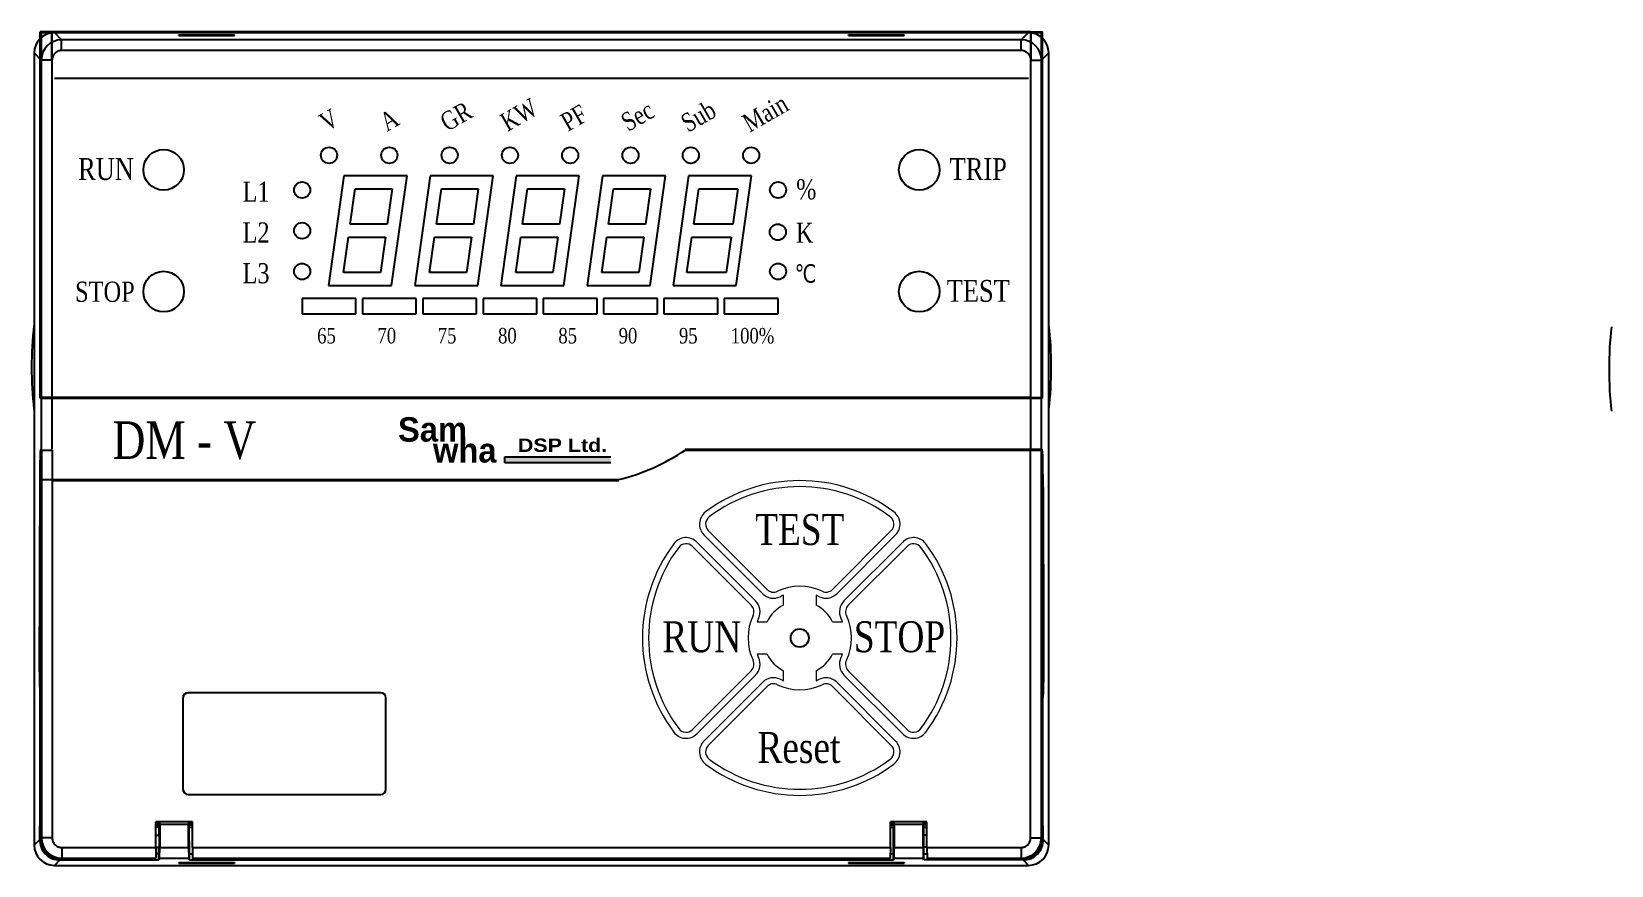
# Model space of a CAD drawing. Header units: millimetres. Extents: x 54 to 1685, y 68 to 1015.
# Drawn here: x 1108.8 to 1264.5, y 231 to 313.1 of the extents above; entities that cross this region are included whole.
import ezdxf
from ezdxf.enums import TextEntityAlignment as Align

# ---------------------------------------------------------------- set-up
doc = ezdxf.new("R2010")
doc.units = ezdxf.units.MM
doc.layers.add('02___PRT_ALL_AXES', color=7, linetype='Continuous')
doc.layers.add('40', color=7, linetype='Continuous')
doc.styles.add('SS', font='batang.ttc', dxfattribs={"width": 0.8})
doc.styles.get("Standard").update_dxf_attribs({"font": 'BareunDotumPro1.ttf'})

msp = doc.modelspace()

# ---------------------------------------------------------------- hatches: boundary and pattern name
msp.add_hatch(color=5).paths.add_polyline_path([(1155.465, 270.659), (1155.465, 271.253), (1165.903, 271.253), (1165.903, 270.659)])

# ---------------------------------------------------------------- linework, layer by layer
at = {"color": 7, "linetype": 'Continuous'}
for p, q in [((1109.773, 313.105), (1109.668, 313.087)), ((1109.668, 277.027), (1109.668, 313.087)), ((1109.668, 313.087), (1124.226, 313.087)), ((1109.668, 313.037), (1109.773, 313.02)), ((1109.668, 313.037), (1124.315, 313.037)), ((1110.825, 313.114), (1109.773, 313.105)), ((1109.773, 310.306), (1109.773, 313.105)), ((1109.773, 313.02), (1109.773, 277.095)), ((1110.825, 313.011), (1109.773, 313.02)), ((1110.825, 310.306), (1110.825, 313.114)), ((1110.825, 313.114), (1207.305, 313.114)), ((1110.825, 313.011), (1110.825, 277.104)), ((1110.825, 313.011), (1207.305, 313.011)), ((1111.77, 312.304), (1111.063, 313.011)), ((1207.068, 313.011), (1111.063, 313.011)), ((1124.226, 313.087), (1124.24, 313.095)), ((1124.226, 313.087), (1124.226, 313.037)), ((1124.24, 313.095), (1127.89, 313.095)), ((1124.315, 313.087), (1124.315, 313.037)), ((1124.329, 313.087), (1124.329, 313.03)), ((1124.329, 313.03), (1127.801, 313.03)), ((1127.801, 313.03), (1127.801, 313.087)), ((1127.815, 313.037), (1127.815, 313.087)), ((1127.815, 313.037), (1157.315, 313.037)), ((1127.905, 313.087), (1127.89, 313.095)), ((1127.905, 313.087), (1127.905, 313.037)), ((1127.905, 313.087), (1157.226, 313.087)), ((1160.815, 313.037), (1190.315, 313.037)), ((1160.905, 313.087), (1190.226, 313.087)), ((1190.226, 313.087), (1190.24, 313.095)), ((1190.226, 313.087), (1190.226, 313.037)), ((1190.24, 313.095), (1193.89, 313.095)), ((1190.315, 313.087), (1190.315, 313.037)), ((1190.329, 313.087), (1190.329, 313.03)), ((1190.329, 313.03), (1193.801, 313.03)), ((1193.815, 313.037), (1208.463, 313.037)), ((1193.905, 313.087), (1208.463, 313.087)), ((1206.361, 312.304), (1207.068, 313.011)), ((1207.305, 313.114), (1208.358, 313.105)), ((1207.305, 313.114), (1207.305, 310.306)), ((1207.305, 313.011), (1208.358, 313.02)), ((1207.305, 277.104), (1207.305, 313.011)), ((1208.358, 313.105), (1208.463, 313.087)), ((1208.358, 313.105), (1208.358, 310.306)), ((1208.463, 313.037), (1208.358, 313.02)), ((1208.358, 277.095), (1208.358, 313.02)), ((1208.463, 277.027), (1208.463, 313.087)), ((1111.77, 311.251), (1111.77, 312.304)), ((1206.361, 312.304), (1111.77, 312.304)), ((1123.315, 312.739), (1123.315, 312.804)), ((1123.315, 312.804), (1128.815, 312.804)), ((1123.315, 312.739), (1128.815, 312.739)), ((1128.815, 312.739), (1128.815, 312.804)), ((1189.315, 312.739), (1189.315, 312.804)), ((1189.315, 312.804), (1194.815, 312.804)), ((1189.315, 312.739), (1194.815, 312.739)), ((1194.815, 312.739), (1194.815, 312.804)), ((1206.361, 311.251), (1206.361, 312.304)), ((1109.065, 311.014), (1109.065, 233.005)), ((1109.773, 310.306), (1109.065, 311.014)), ((1110.825, 310.306), (1109.773, 310.306)), ((1206.361, 311.251), (1111.77, 311.251)), ((1207.305, 310.306), (1208.358, 310.306)), ((1208.358, 310.306), (1209.065, 311.014)), ((1209.065, 233.005), (1209.065, 311.014)), ((1207.068, 308.511), (1111.063, 308.511)), ((1109.668, 277.077), (1109.773, 277.095)), ((1109.668, 277.077), (1127.565, 277.077)), ((1109.773, 277.01), (1109.668, 277.027)), ((1109.668, 277.027), (1127.49, 277.027)), ((1110.825, 277.104), (1109.773, 277.095)), ((1109.773, 277.01), (1109.773, 272.007)), ((1110.825, 277.001), (1109.773, 277.01)), ((1110.825, 277.104), (1207.305, 277.104)), ((1110.825, 277.001), (1110.825, 272.007)), ((1110.825, 277.001), (1207.305, 277.001)), ((1190.565, 277.077), (1208.463, 277.077)), ((1190.641, 277.027), (1208.463, 277.027)), ((1207.305, 277.104), (1208.358, 277.095)), ((1207.305, 277.001), (1208.358, 277.01)), ((1207.305, 272.007), (1207.305, 277.001)), ((1208.463, 277.077), (1208.358, 277.095)), ((1208.358, 277.01), (1208.463, 277.027)), ((1208.358, 272.007), (1208.358, 277.01)), ((1109.748, 271.875), (1109.794, 271.89)), ((1109.794, 271.89), (1110.846, 271.907)), ((1109.794, 271.89), (1109.794, 233.712)), ((1110.846, 271.907), (1110.846, 233.712)), ((1173.237, 272.007), (1208.4, 272.007)), ((1173.237, 271.907), (1207.285, 271.907)), ((1206.412, 271.907), (1206.412, 272.007)), ((1206.712, 271.907), (1206.712, 271.981)), ((1207.285, 271.907), (1208.337, 271.89)), ((1207.285, 233.712), (1207.285, 271.907)), ((1208.383, 271.875), (1208.337, 271.89)), ((1208.337, 233.712), (1208.337, 271.89)), ((1109.647, 269.507), (1109.647, 270.907)), ((1109.647, 270.907), (1109.671, 270.907)), ((1109.671, 270.875), (1109.671, 233.589)), ((1208.46, 270.907), (1208.484, 270.907)), ((1208.46, 233.589), (1208.46, 270.875)), ((1208.484, 269.507), (1208.484, 270.907)), ((1109.731, 269.007), (1166.696, 269.007)), ((1110.846, 268.907), (1166.696, 268.907)), ((1124.228, 248.002), (1124.234, 247.997)), ((1143.239, 248.002), (1124.228, 248.002)), ((1143.234, 247.997), (1124.234, 247.997)), ((1143.239, 248.002), (1143.234, 247.997)), ((1109.647, 235), (1109.647, 247.507)), ((1123.729, 247.502), (1123.734, 247.497)), ((1123.729, 247.502), (1123.729, 238.491)), ((1123.734, 247.497), (1123.734, 238.496)), ((1143.739, 247.502), (1143.734, 247.497)), ((1143.734, 238.496), (1143.734, 247.497)), ((1143.739, 238.491), (1143.739, 247.502)), ((1208.484, 235), (1208.484, 247.507)), ((1123.729, 238.491), (1123.734, 238.496)), ((1143.739, 238.491), (1143.734, 238.496)), ((1124.228, 237.991), (1124.234, 237.997)), ((1124.228, 237.991), (1143.239, 237.991)), ((1124.234, 237.997), (1143.234, 237.997)), ((1143.239, 237.991), (1143.234, 237.997)), ((1121.065, 232.767), (1121.065, 235.294)), ((1124.665, 235.294), (1121.065, 235.294)), ((1121.065, 235.14), (1121.406, 235.14)), ((1121.383, 235.094), (1121.406, 235.14)), ((1121.411, 235.294), (1121.411, 235.049)), ((1124.32, 235.049), (1124.32, 235.294)), ((1124.348, 235.094), (1124.325, 235.14)), ((1124.325, 235.14), (1124.665, 235.14)), ((1124.665, 232.767), (1124.665, 235.294)), ((1197.065, 235.294), (1193.465, 235.294)), ((1193.465, 232.767), (1193.465, 235.294)), ((1193.465, 235.14), (1193.806, 235.14)), ((1193.783, 235.094), (1193.806, 235.14)), ((1193.811, 235.294), (1193.811, 235.049)), ((1196.72, 235.049), (1196.72, 235.294)), ((1196.725, 235.14), (1197.065, 235.14)), ((1196.748, 235.094), (1196.725, 235.14)), ((1197.065, 232.767), (1197.065, 235.294)), ((1109.612, 233.552), (1109.628, 234.758)), ((1109.628, 234.758), (1109.647, 235)), ((1109.671, 234.758), (1109.628, 234.758)), ((1109.647, 235), (1109.671, 235)), ((1109.794, 233.712), (1109.671, 233.589)), ((1110.846, 233.712), (1109.794, 233.712)), ((1121.383, 235.094), (1121.065, 235.094)), ((1121.065, 235), (1121.383, 235)), ((1121.376, 234.758), (1121.065, 234.758)), ((1121.065, 233.994), (1121.411, 233.994)), ((1121.373, 233.994), (1121.376, 234.758)), ((1121.376, 234.758), (1121.383, 235)), ((1121.383, 235), (1121.383, 235.094)), ((1121.411, 235.049), (1121.442, 235.017)), ((1124.32, 235.049), (1121.411, 235.049)), ((1121.442, 235.017), (1121.442, 232.767)), ((1124.289, 235.017), (1121.442, 235.017)), ((1124.32, 235.049), (1124.289, 235.017)), ((1124.289, 232.767), (1124.289, 235.017)), ((1124.348, 235.094), (1124.348, 235)), ((1124.665, 235.094), (1124.348, 235.094)), ((1124.354, 234.758), (1124.348, 235)), ((1124.348, 235), (1124.665, 235)), ((1124.365, 232.147), (1124.354, 234.758)), ((1124.354, 234.758), (1124.665, 234.758)), ((1193.783, 235.094), (1193.465, 235.094)), ((1193.465, 235), (1193.783, 235)), ((1193.465, 234.758), (1193.776, 234.758)), ((1193.765, 232.147), (1193.776, 234.758)), ((1193.776, 234.758), (1193.783, 235)), ((1193.783, 235), (1193.783, 235.094)), ((1196.72, 235.049), (1193.811, 235.049)), ((1193.811, 235.049), (1193.842, 235.017)), ((1196.689, 235.017), (1193.842, 235.017)), ((1193.842, 235.017), (1193.842, 232.767)), ((1196.72, 235.049), (1196.689, 235.017)), ((1196.689, 232.767), (1196.689, 235.017)), ((1197.065, 233.994), (1196.72, 233.994)), ((1197.065, 235.094), (1196.748, 235.094)), ((1196.748, 235.094), (1196.748, 235)), ((1197.065, 235), (1196.748, 235)), ((1196.754, 234.758), (1196.748, 235)), ((1196.754, 234.758), (1197.065, 234.758)), ((1196.758, 233.994), (1196.754, 234.758)), ((1207.285, 233.712), (1208.337, 233.712)), ((1208.337, 233.712), (1208.46, 233.589)), ((1208.484, 235), (1208.46, 235)), ((1208.46, 234.758), (1208.503, 234.758)), ((1208.503, 234.758), (1208.484, 235)), ((1208.518, 233.552), (1208.503, 234.758)), ((1109.612, 233.552), (1109.065, 233.005)), ((1110.33, 232.147), (1110.154, 232.147)), ((1111.791, 232.767), (1111.791, 231.715)), ((1111.791, 232.767), (1121.065, 232.767)), ((1121.065, 232.767), (1121.048, 231.715)), ((1121.365, 232.147), (1121.055, 232.147)), ((1121.065, 232.794), (1121.411, 232.794)), ((1121.365, 232.147), (1121.368, 232.794)), ((1121.365, 231.537), (1121.365, 232.147)), ((1121.425, 231.715), (1121.442, 232.767)), ((1121.442, 232.767), (1124.289, 232.767)), ((1124.289, 232.767), (1124.306, 231.715)), ((1124.365, 232.147), (1124.676, 232.147)), ((1124.365, 231.537), (1124.365, 232.147)), ((1124.665, 232.767), (1193.465, 232.767)), ((1124.665, 232.767), (1124.683, 231.715)), ((1193.465, 232.767), (1193.448, 231.715)), ((1193.455, 232.147), (1193.765, 232.147)), ((1193.765, 231.537), (1193.765, 232.147)), ((1193.825, 231.715), (1193.842, 232.767)), ((1193.842, 232.767), (1196.689, 232.767)), ((1196.689, 232.767), (1196.706, 231.715)), ((1197.065, 232.794), (1196.72, 232.794)), ((1196.765, 232.147), (1196.763, 232.794)), ((1196.765, 232.147), (1197.076, 232.147)), ((1196.765, 231.537), (1196.765, 232.147)), ((1197.065, 232.767), (1206.34, 232.767)), ((1197.065, 232.767), (1197.083, 231.715)), ((1206.34, 232.767), (1206.34, 231.715)), ((1207.801, 232.147), (1207.976, 232.147)), ((1208.518, 233.552), (1209.065, 233.005)), ((1111.592, 231.537), (1111.063, 231.007)), ((1111.063, 231.007), (1207.068, 231.007)), ((1111.592, 231.537), (1121.365, 231.537)), ((1111.656, 231.672), (1111.751, 231.675)), ((1111.791, 231.715), (1111.751, 231.675)), ((1111.751, 231.675), (1121.034, 231.675)), ((1111.751, 231.672), (1121.033, 231.672)), ((1111.791, 231.715), (1121.048, 231.715)), ((1121.034, 231.675), (1121.033, 231.673)), ((1121.034, 231.675), (1121.048, 231.715)), ((1121.425, 231.715), (1121.365, 231.537)), ((1121.425, 231.715), (1124.306, 231.715)), ((1123.315, 231.28), (1128.815, 231.28)), ((1123.315, 231.28), (1123.315, 231.214)), ((1123.315, 231.214), (1128.815, 231.214)), ((1124.365, 231.537), (1124.306, 231.715)), ((1124.365, 231.537), (1193.765, 231.537)), ((1124.696, 231.675), (1124.683, 231.715)), ((1124.683, 231.715), (1193.448, 231.715)), ((1124.696, 231.675), (1124.698, 231.673)), ((1124.696, 231.675), (1193.434, 231.675)), ((1124.698, 231.672), (1193.433, 231.672)), ((1128.815, 231.28), (1128.815, 231.214)), ((1189.315, 231.28), (1194.815, 231.28)), ((1189.315, 231.28), (1189.315, 231.214)), ((1189.315, 231.214), (1194.815, 231.214)), ((1193.434, 231.675), (1193.433, 231.673)), ((1193.448, 231.715), (1193.434, 231.675)), ((1193.825, 231.715), (1193.765, 231.537)), ((1193.825, 231.715), (1196.706, 231.715)), ((1194.815, 231.28), (1194.815, 231.214)), ((1196.765, 231.537), (1196.706, 231.715)), ((1206.539, 231.537), (1196.765, 231.537)), ((1197.083, 231.715), (1206.34, 231.715)), ((1197.083, 231.715), (1197.096, 231.675)), ((1197.096, 231.675), (1206.38, 231.675)), ((1197.096, 231.675), (1197.098, 231.673)), ((1197.098, 231.672), (1206.38, 231.672)), ((1206.34, 231.715), (1206.38, 231.675)), ((1206.38, 231.675), (1206.475, 231.672)), ((1206.539, 231.537), (1207.068, 231.007))]:
    msp.add_line(p, q, dxfattribs=at)
at = {"color": 5}
for p, q in [((1155.465, 271.253), (1165.903, 271.253)), ((1155.465, 270.659), (1155.465, 271.253)), ((1165.903, 270.659), (1155.465, 270.659))]:
    msp.add_line(p, q, dxfattribs=at)
at = {"color": 7, "linetype": 'Continuous', "lineweight": 15}
for p, q in [((1180.881, 257.755), (1175.083, 263.553)), ((1181.306, 258.18), (1175.508, 263.978)), ((1193.548, 263.978), (1187.75, 258.18)), ((1193.972, 263.553), (1188.174, 257.755)), ((1173.952, 262.422), (1179.75, 256.624)), ((1174.376, 262.846), (1180.174, 257.048)), ((1188.881, 257.048), (1194.679, 262.846)), ((1189.306, 256.624), (1195.104, 262.422)), ((1182.928, 256.627), (1182.928, 257.608)), ((1186.128, 257.608), (1186.128, 256.627)), ((1180.322, 255.002), (1181.303, 255.002)), ((1187.753, 255.002), (1188.734, 255.002)), ((1181.303, 251.802), (1180.322, 251.802)), ((1188.734, 251.802), (1187.753, 251.802)), ((1179.75, 250.18), (1173.952, 244.382)), ((1180.174, 249.755), (1174.376, 243.957)), ((1182.928, 249.196), (1182.928, 250.177)), ((1186.128, 250.177), (1186.128, 249.196)), ((1194.679, 243.957), (1188.881, 249.755)), ((1195.104, 244.382), (1189.306, 250.18)), ((1175.083, 243.25), (1180.881, 249.048)), ((1175.508, 242.826), (1181.306, 248.624)), ((1187.75, 248.624), (1193.548, 242.826)), ((1188.174, 249.048), (1193.972, 243.25))]:
    msp.add_line(p, q, dxfattribs=at)
at = {"color": 1}
for centre, radius in [((1121.83, 299.508), 2), ((1196.301, 287.508), 2), ((1184.528, 253.402), 0.894)]:
    msp.add_circle(centre, radius, dxfattribs=at)
at = {"color": 3}
msp.add_circle((1196.301, 299.508), 2, dxfattribs=at)
at = {"color": 30}
msp.add_circle((1121.83, 287.508), 2, dxfattribs=at)
at = {"color": 7, "linetype": 'Continuous'}
for centre, radius, start, end in [((1111.773, 310.303), 2, 90.08421, 179.91579), ((1206.358, 310.303), 2, 0.08421, 89.91579), ((1098.683, 265.549), 11.657, 19.4695, 19.85245), ((1219.448, 265.549), 11.657, 160.14755, 160.5305), ((1098.69, 251.464), 11.65, 340.14755, 340.53109), ((1219.441, 251.464), 11.65, 199.46891, 199.85245), ((1111.794, 233.715), 2, 180.08421, 269.91579), ((1206.337, 233.715), 2, 270.08421, 359.91579)]:
    msp.add_arc(centre, radius, start, end, dxfattribs=at)
at = {"color": 7}
msp.add_arc((1161.918, 288.612), 20.179, 283.6991, 304.1229, dxfattribs=at)
at = {"color": 7, "linetype": 'Continuous', "lineweight": 15}
for centre, radius, start, end in [((1184.528, 253.402), 15.5, 53.21321, 126.78679), ((1184.528, 253.402), 14.9, 53.21321, 126.78679), ((1176.144, 264.614), 1.5, 126.78679, 225), ((1176.144, 264.614), 0.9, 126.78679, 225), ((1192.911, 264.614), 0.9, 315, 53.21321), ((1192.911, 264.614), 1.5, 315, 53.21321), ((1173.316, 261.786), 1.5, 45, 143.21321), ((1195.74, 261.786), 1.5, 36.78679, 135), ((1184.528, 253.402), 15.5, 143.21321, 216.78679), ((1184.528, 253.402), 14.9, 143.21321, 216.78679), ((1173.316, 261.786), 0.9, 45, 143.21321), ((1195.74, 261.786), 0.9, 36.78679, 135), ((1184.528, 253.402), 14.9, 323.21321, 36.78679), ((1184.528, 253.402), 15.5, 323.21321, 36.78679), ((1184.528, 253.402), 5.1, 64.47122, 115.52878), ((1179.114, 255.988), 1.5, 334.47122, 45), ((1181.942, 258.816), 1.5, 225, 295.52878), ((1181.942, 258.816), 0.9, 225, 295.52878), ((1184.528, 253.402), 4.5, 110.8275, 115.52878), ((1184.528, 253.402), 4.5, 64.47122, 69.1725), ((1187.114, 258.816), 1.5, 244.47122, 315), ((1187.114, 258.816), 0.9, 244.47122, 315), ((1189.942, 255.988), 1.5, 135, 205.52878), ((1184.528, 253.402), 5.1, 154.47122, 205.52878), ((1179.114, 255.988), 0.9, 334.47122, 45), ((1184.528, 253.402), 3.6, 116.3878, 153.6122), ((1184.528, 253.402), 3.6, 26.3878, 63.6122), ((1189.942, 255.988), 0.9, 135, 205.52878), ((1184.528, 253.402), 5.1, 334.47122, 25.52878), ((1184.528, 253.402), 4.5, 154.47122, 159.1725), ((1184.528, 253.402), 4.5, 20.8275, 25.52878), ((1179.114, 250.816), 0.9, 315, 25.52878), ((1179.114, 250.816), 1.5, 315, 25.52878), ((1184.528, 253.402), 4.5, 200.8275, 205.52878), ((1184.528, 253.402), 3.6, 206.3878, 243.6122), ((1184.528, 253.402), 3.6, 296.3878, 333.6122), ((1189.942, 250.816), 1.5, 154.47122, 225), ((1184.528, 253.402), 4.5, 334.47122, 339.1725), ((1189.942, 250.816), 0.9, 154.47122, 225), ((1181.942, 247.988), 1.5, 64.47122, 135), ((1184.528, 253.402), 4.5, 244.47122, 249.1725), ((1184.528, 253.402), 4.5, 290.8275, 295.52878), ((1187.114, 247.988), 1.5, 45, 115.52878), ((1181.942, 247.988), 0.9, 64.47122, 135), ((1184.528, 253.402), 5.1, 244.47122, 295.52878), ((1187.114, 247.988), 0.9, 45, 115.52878), ((1173.316, 245.018), 0.9, 216.78679, 315), ((1195.74, 245.018), 0.9, 225, 323.21321), ((1173.316, 245.018), 1.5, 216.78679, 315), ((1176.144, 242.19), 1.5, 135, 233.21321), ((1192.911, 242.19), 1.5, 306.78679, 45), ((1195.74, 245.018), 1.5, 225, 323.21321), ((1176.144, 242.19), 0.9, 135, 233.21321), ((1184.528, 253.402), 14.9, 233.21321, 306.78679), ((1192.911, 242.19), 0.9, 306.78679, 45), ((1184.528, 253.402), 15.5, 233.21321, 306.78679)]:
    msp.add_arc(centre, radius, start, end, dxfattribs=at)
at = {"color": 7, "linetype": 'Continuous'}
for centre, major_axis, ratio, start_param, end_param in [((1111.068, 311.009), (1.418, -1.418), 0.9972647, 2.357564, 3.9256213), ((1207.063, 311.009), (1.418, 1.418), 0.9972647, -0.7840286, 0.7840286), ((1109.731, 270.904), (0, 1.103), 0.075882, 6.2801387, 7.850935), ((1109.749, 270.872), (0, 1.003), 0.0782299, 0.0140979, 1.5674409), ((1206.702, 270.407), (0, 1.6), 0.0349208, -0.3537841, -0.1819588), ((1208.382, 270.872), (0, 1.003), 0.0782299, 4.7157444, 6.2690874), ((1208.4, 270.904), (0, 1.103), 0.075882, 4.7154356, 6.2862319), ((1124.229, 247.502), (0.354, -0.354), 0.9996955, 2.3563468, 3.9268385), ((1124.234, 247.496), (0.354, -0.354), 0.9996955, 2.3563468, 3.9268385), ((1143.234, 247.496), (-0.354, -0.354), 0.9996955, 2.3563468, 3.9268385), ((1143.239, 247.502), (0.354, 0.354), 0.9996955, -0.7852459, 0.7852459), ((1124.229, 238.491), (0.354, 0.354), 0.9996955, 2.3563468, 3.9268385), ((1124.234, 238.497), (0.354, 0.354), 0.9996955, 2.3563468, 3.9268385), ((1143.234, 238.497), (-0.354, 0.354), 0.9996955, 2.3563468, 3.9268385), ((1143.239, 238.491), (-0.354, 0.354), 0.9996955, -3.9268385, -2.3563468), ((1121.406, 235.44), (0, 0.3), 0.0174551, -3.1066861, -2.0799773), ((1124.325, 235.44), (0, 0.3), 0.0174551, -4.203208, -3.1764992), ((1193.806, 235.44), (0, 0.3), 0.0174551, -3.1066861, -2.0799773), ((1196.725, 235.44), (0, 0.3), 0.0174551, -4.203208, -3.1764992), ((1111.673, 233.595), (1.418, 1.418), 0.9972647, 2.357564, 2.5671651), ((1121.411, 233.394), (0, 0.7), 0.0174551, -3.6798354, 0.5382428), ((1196.72, 233.394), (0, 0.7), 0.0174551, -0.5382428, 3.6798354), ((1206.457, 233.595), (-1.418, 1.418), 0.9972647, -2.5671651, -2.357564), ((1111.068, 233.01), (1.418, 1.418), 0.9972647, -3.9256213, -2.357564), ((1111.615, 233.557), (0.876, 1.838), 0.9802708, -4.2724963, -3.506276), ((1111.597, 233.539), (1.418, 1.418), 0.9972647, -3.159401, -2.357564), ((1206.533, 233.539), (1.418, -1.418), 0.9972647, -0.7840286, 0.0178083), ((1207.063, 233.01), (1.418, -1.418), 0.9972647, -0.7840286, 0.7840286), ((1206.516, 233.557), (-0.876, 1.838), 0.9802708, -2.7769093, -2.010689)]:
    msp.add_ellipse(centre, major_axis=major_axis, ratio=ratio, start_param=start_param, end_param=end_param, dxfattribs=at)
for points, knots in [([(1111.77, 311.251), (1111.647, 311.252), (1111.399, 311.202), (1111.084, 310.992), (1110.875, 310.678), (1110.825, 310.429), (1110.825, 310.306)], [0, 0, 0, 0, 0.2502191, 0.500153, 0.7500302, 1, 1, 1, 1]), ([(1207.305, 310.306), (1207.306, 310.429), (1207.256, 310.678), (1207.046, 310.992), (1206.732, 311.202), (1206.483, 311.252), (1206.361, 311.251)], [0, 0, 0, 0, 0.2502191, 0.500153, 0.7500302, 1, 1, 1, 1]), ([(1109.647, 269.507), (1109.619, 268.887), (1109.58, 253.553), (1109.562, 251.507), (1109.58, 249.462), (1109.619, 248.128), (1109.647, 247.507)], [0, 0, 0, 0, 0.2329971, 0.500001, 0.7670065, 1, 1, 1, 1]), ([(1208.484, 269.507), (1208.512, 268.887), (1208.55, 253.553), (1208.569, 251.507), (1208.55, 249.462), (1208.512, 248.128), (1208.484, 247.507)], [0, 0, 0, 0, 0.2329971, 0.500001, 0.7670065, 1, 1, 1, 1]), ([(1110.846, 233.712), (1110.846, 233.589), (1110.896, 233.341), (1111.106, 233.026), (1111.42, 232.817), (1111.668, 232.767), (1111.791, 232.767)], [0, 0, 0, 0, 0.2502193, 0.5001512, 0.7500273, 1, 1, 1, 1]), ([(1206.34, 232.767), (1206.463, 232.767), (1206.711, 232.817), (1207.025, 233.027), (1207.235, 233.341), (1207.285, 233.589), (1207.285, 233.712)], [0, 0, 0, 0, 0.2502193, 0.5001512, 0.7500273, 1, 1, 1, 1]), ([(1109.715, 233.172), (1109.741, 233.047), (1109.819, 232.806), (1110.003, 232.485), (1110.233, 232.22), (1110.571, 231.948), (1111.048, 231.728), (1111.456, 231.672), (1111.656, 231.672)], [0, 0, 0, 0, 0.1453169, 0.2844545, 0.4157128, 0.5400544, 0.7741645, 1, 1, 1, 1]), ([(1206.475, 231.672), (1206.674, 231.672), (1207.083, 231.728), (1207.559, 231.948), (1207.898, 232.22), (1208.128, 232.485), (1208.311, 232.806), (1208.39, 233.047), (1208.416, 233.172)], [0, 0, 0, 0, 0.2258312, 0.4599354, 0.5842729, 0.7155252, 0.8546651, 1, 1, 1, 1])]:
    msp.add_open_spline(points, degree=3, knots=knots, dxfattribs=at)
at = {"layer": '02___PRT_ALL_AXES', "color": 7, "linetype": 'Continuous'}
for p, q in [((1139.602, 298.9), (1138.086, 288.116)), ((1145.818, 298.9), (1139.602, 298.9)), ((1140.22, 294.145), (1140.709, 297.626)), ((1140.709, 297.626), (1144.353, 297.626)), ((1144.353, 297.626), (1143.864, 294.145)), ((1144.302, 288.116), (1145.818, 298.9)), ((1148.092, 298.9), (1146.577, 288.116)), ((1154.309, 298.9), (1148.092, 298.9)), ((1148.71, 294.145), (1149.2, 297.626)), ((1149.2, 297.626), (1152.844, 297.626)), ((1152.844, 297.626), (1152.354, 294.145)), ((1152.793, 288.116), (1154.309, 298.9)), ((1156.583, 298.9), (1155.068, 288.116)), ((1162.8, 298.9), (1156.583, 298.9)), ((1157.201, 294.145), (1157.69, 297.626)), ((1157.69, 297.626), (1161.334, 297.626)), ((1161.334, 297.626), (1160.845, 294.145)), ((1161.284, 288.116), (1162.8, 298.9)), ((1165.074, 298.9), (1163.558, 288.116)), ((1171.29, 298.9), (1165.074, 298.9)), ((1165.692, 294.145), (1166.181, 297.626)), ((1166.181, 297.626), (1169.825, 297.626)), ((1169.825, 297.626), (1169.336, 294.145)), ((1169.775, 288.116), (1171.29, 298.9)), ((1173.565, 298.9), (1172.049, 288.116)), ((1179.781, 298.9), (1173.565, 298.9)), ((1174.075, 294.145), (1174.565, 297.626)), ((1174.565, 297.626), (1178.423, 297.626)), ((1178.423, 297.626), (1177.934, 294.145)), ((1178.266, 288.116), (1179.781, 298.9)), ((1139.551, 289.39), (1140.041, 292.871)), ((1140.041, 292.871), (1143.685, 292.871)), ((1143.864, 294.145), (1140.22, 294.145)), ((1143.685, 292.871), (1143.195, 289.39)), ((1148.042, 289.39), (1148.531, 292.871)), ((1148.531, 292.871), (1152.175, 292.871)), ((1152.354, 294.145), (1148.71, 294.145)), ((1152.175, 292.871), (1151.686, 289.39)), ((1156.533, 289.39), (1157.022, 292.871)), ((1157.022, 292.871), (1160.666, 292.871)), ((1160.845, 294.145), (1157.201, 294.145)), ((1160.666, 292.871), (1160.177, 289.39)), ((1165.024, 289.39), (1165.513, 292.871)), ((1165.513, 292.871), (1169.157, 292.871)), ((1169.336, 294.145), (1165.692, 294.145)), ((1169.157, 292.871), (1168.668, 289.39)), ((1173.407, 289.39), (1173.896, 292.871)), ((1173.896, 292.871), (1177.755, 292.871)), ((1177.934, 294.145), (1174.075, 294.145)), ((1177.755, 292.871), (1177.266, 289.39)), ((1138.086, 288.116), (1144.302, 288.116)), ((1143.195, 289.39), (1139.551, 289.39)), ((1146.577, 288.116), (1152.793, 288.116)), ((1151.686, 289.39), (1148.042, 289.39)), ((1155.068, 288.116), (1161.284, 288.116)), ((1160.177, 289.39), (1156.533, 289.39)), ((1163.558, 288.116), (1169.775, 288.116)), ((1168.668, 289.39), (1165.024, 289.39)), ((1172.049, 288.116), (1178.266, 288.116)), ((1177.266, 289.39), (1173.407, 289.39)), ((1135.478, 286.822), (1135.478, 285.336)), ((1140.785, 286.822), (1135.478, 286.822)), ((1140.785, 285.336), (1140.785, 286.822)), ((1141.421, 286.822), (1141.421, 285.336)), ((1146.728, 286.822), (1141.421, 286.822)), ((1146.728, 285.336), (1146.728, 286.822)), ((1147.365, 286.822), (1147.365, 285.336)), ((1152.672, 286.822), (1147.365, 286.822)), ((1152.672, 285.336), (1152.672, 286.822)), ((1153.308, 286.822), (1153.308, 285.336)), ((1158.615, 286.822), (1153.308, 286.822)), ((1158.615, 285.336), (1158.615, 286.822)), ((1159.252, 286.822), (1159.252, 285.336)), ((1164.559, 286.822), (1159.252, 286.822)), ((1164.559, 285.336), (1164.559, 286.822)), ((1165.196, 286.822), (1165.196, 285.336)), ((1170.502, 286.822), (1165.196, 286.822)), ((1170.502, 285.336), (1170.502, 286.822)), ((1171.139, 286.822), (1171.139, 285.336)), ((1176.446, 286.822), (1171.139, 286.822)), ((1176.446, 285.336), (1176.446, 286.822)), ((1182.389, 286.822), (1177.083, 286.822)), ((1177.083, 286.822), (1177.083, 285.336)), ((1182.389, 285.336), (1182.389, 286.822)), ((1135.478, 285.336), (1140.785, 285.336)), ((1141.421, 285.336), (1146.728, 285.336)), ((1147.365, 285.336), (1152.672, 285.336)), ((1153.308, 285.336), (1158.615, 285.336)), ((1159.252, 285.336), (1164.559, 285.336)), ((1165.196, 285.336), (1170.502, 285.336)), ((1171.139, 285.336), (1176.446, 285.336)), ((1177.083, 285.336), (1182.389, 285.336))]:
    msp.add_line(p, q, dxfattribs=at)
for centre in [(1138.131, 300.937), (1144.075, 300.937), (1150.018, 300.937), (1155.962, 300.937), (1161.905, 300.937), (1167.849, 300.937), (1173.792, 300.937), (1179.736, 300.937), (1135.478, 297.52), (1182.389, 297.52), (1135.478, 293.508), (1182.363, 293.369), (1135.478, 289.496), (1182.389, 289.496)]:
    msp.add_circle(centre, 0.796, dxfattribs=at)
for centre, start, end in [((1146.701, 280.057), 173.70019, 186.29981), ((1171.43, 280.057), 353.70019, 6.29981), ((1302.181, 279.883), 173.70019, 186.29981)]:
    msp.add_arc(centre, 37.886, start, end, dxfattribs=at)

# ---------------------------------------------------------------- texts
at = {"color": 0, "style": 'SS', "width": 0.8}
for s, height, p in [('V', 1.814, (1137.891, 303.226)), ('A', 1.814, (1143.834, 303.226)), ('GR', 1.8144, (1149.778, 303.226)), ('KW', 1.8144, (1155.721, 303.226)), ('PF', 1.8144, (1161.665, 303.226)), ('Sec', 1.8144, (1167.608, 303.226)), ('Sub', 1.8144, (1173.512, 303.143)), ('Main', 1.8144, (1179.581, 303.143))]:
    msp.add_text(s, height=height, rotation=30, dxfattribs=at).set_placement(p)
msp.add_text('℃', height=1.814, dxfattribs=at).set_placement((1184.028, 288.389))
at = {"color": 1, "linetype": 'Continuous', "style": 'SS', "width": 0.8}
for height, p in [(1.9871, (1113.107, 286.506)), (3.0468, (1189.858, 252.001))]:
    msp.add_text('STOP', height=height, dxfattribs=at).set_placement(p)
at = {"linetype": 'Continuous', "style": 'SS', "width": 0.8}
msp.add_text('TEST', height=3.0468, dxfattribs=at).set_placement((1180.132, 262.564))
at = {"color": 7, "linetype": 'Continuous', "style": 'SS', "width": 0.8}
for s, p in [('RUN', (1170.984, 252.001)), ('Reset', (1180.355, 241.096))]:
    msp.add_text(s, height=3.0468, dxfattribs=at).set_placement(p)
at = {"color": 20, "insert": (1144.932, 275.144), "char_height": 2.40786, "width": 8.65277, "attachment_point": 1}
msp.add_mtext('{\\fPump Demi Bold LET|b0|i0|c0|p2;Sam}', dxfattribs=at)
at = {"color": 5, "insert": (1148.379, 273.084), "char_height": 2.40786, "width": 8.65277, "attachment_point": 1}
msp.add_mtext('{\\fPump Demi Bold LET|b0|i0|c0|p2;wha}', dxfattribs=at)
at = {"color": 0, "insert": (1156.745, 273.041), "char_height": 1.32071, "width": 9.15833, "attachment_point": 1}
msp.add_mtext('{\\fArial Black|b0|i0|c0|p34;DSP Ltd.}', dxfattribs=at)
at = {"layer": '40', "color": 0, "style": 'SS', "width": 0.8}
for s, height, p in [('RUN', 2.1528, (1116.15, 298.505)), ('TRIP', 2.1528, (1202.122, 298.505)), ('L1', 1.9802, (1130.94, 296.358)), ('%', 1.98, (1185.169, 296.603)), ('L2', 1.9802, (1130.94, 292.346)), ('K', 1.98, (1185.009, 292.319)), ('L3', 1.9802, (1130.94, 288.334)), ('TEST', 2.1528, (1202.122, 286.505)), ('65', 1.5232, (1137.879, 282.407)), ('70', 1.5232, (1143.822, 282.407)), ('75', 1.5232, (1149.766, 282.407)), ('80', 1.5232, (1155.71, 282.407)), ('85', 1.5232, (1161.653, 282.407)), ('90', 1.5232, (1167.597, 282.407)), ('95', 1.5232, (1173.54, 282.407)), ('100%%%', 1.5232, (1179.874, 282.407))]:
    msp.add_text(s, height=height, dxfattribs=at).set_placement(p, align=Align.CENTER)
at = {"layer": '40', "color": 0, "lineweight": -3, "style": 'SS', "width": 0.8}
msp.add_text('DM - V', height=3.6942, dxfattribs=at).set_placement((1123.874, 271.039), align=Align.CENTER)

doc.saveas('drawing.dxf')
